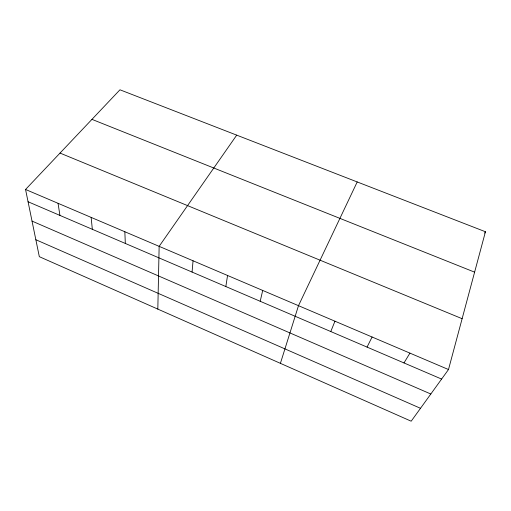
<?xml version="1.0" encoding="UTF-8"?>
<svg xmlns="http://www.w3.org/2000/svg" width="511" height="511" viewBox="0 0 511 511"><rect width="100%" height="100%" fill="white"/><g stroke="black" fill="none" stroke-linecap="round" stroke-linejoin="round"><path stroke-width="0.77" d="M157.822 309.104L159.145 246.347L236.714 135.14M192.072 272.069L193.049 260.782M225.83 286.543L227.561 275.48M260.195 301.279L262.705 290.44M448.492 369.536L485.45 231.751L119.964 89.795L25.55 189.472L39.321 256.675L411.183 421.205L448.492 369.536L25.55 189.472M280.405 363.34L298.494 305.674L357.208 181.942M330.783 331.55L334.954 321.195M367.051 347.097L372.091 337.005M403.984 362.938L409.931 353.12M484.632 233.093L485.45 231.751M91.954 119.363L474.61 272.159M60.023 153.076L462.129 318.698M28.067 201.743L441.613 379.073M32.027 221.091L430.824 394.013M35.847 239.723L420.502 408.302M58.056 203.314L59.921 215.399M91.15 217.399L92.331 229.298M124.837 231.745L125.323 243.447"/></g></svg>
